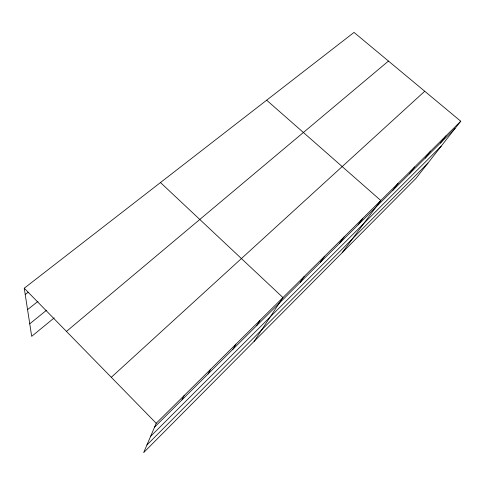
<?xml version="1.0" encoding="UTF-8"?>
<svg xmlns="http://www.w3.org/2000/svg" width="485" height="485" viewBox="0 0 485 485"><rect width="100%" height="100%" fill="white"/><g stroke="black" fill="none" stroke-linecap="round" stroke-linejoin="round"><path stroke-width="0.73" d="M460.75 121.22L156.212 423.272L143.669 452.584L415.966 178.383L460.75 121.22L354.038 32.416L24.25 288.217L31.689 336.347L54.217 317.881M181.972 399.882L184.136 395.572M208.059 373.959L210.678 369.249M232.903 349.273L235.934 344.198M256.589 325.726L259.996 320.33M254.122 341.361L282.949 297.566L160.48 182.548M300.203 282.385L304.234 276.456M320.312 262.397L324.604 256.25M339.591 243.24L344.126 236.892M358.088 224.852L362.841 218.329M342.167 252.697L380.804 200.511L266.653 100.195M392.929 190.229L398.058 183.403M409.352 173.903L414.639 166.949M425.163 158.189L430.595 151.126M440.392 143.057L445.951 135.897M146.919 444.987L427.952 163.081M150.605 436.373L441.211 146.155M154.557 427.133L455.069 128.464M111.295 377.306L424.733 91.247M66.451 331.413L388.461 61.061M29.749 323.81L46.505 310.267M27.56 309.648L38.024 301.33M25.226 294.522L28.154 292.231M24.25 288.217L156.212 423.272"/></g></svg>
